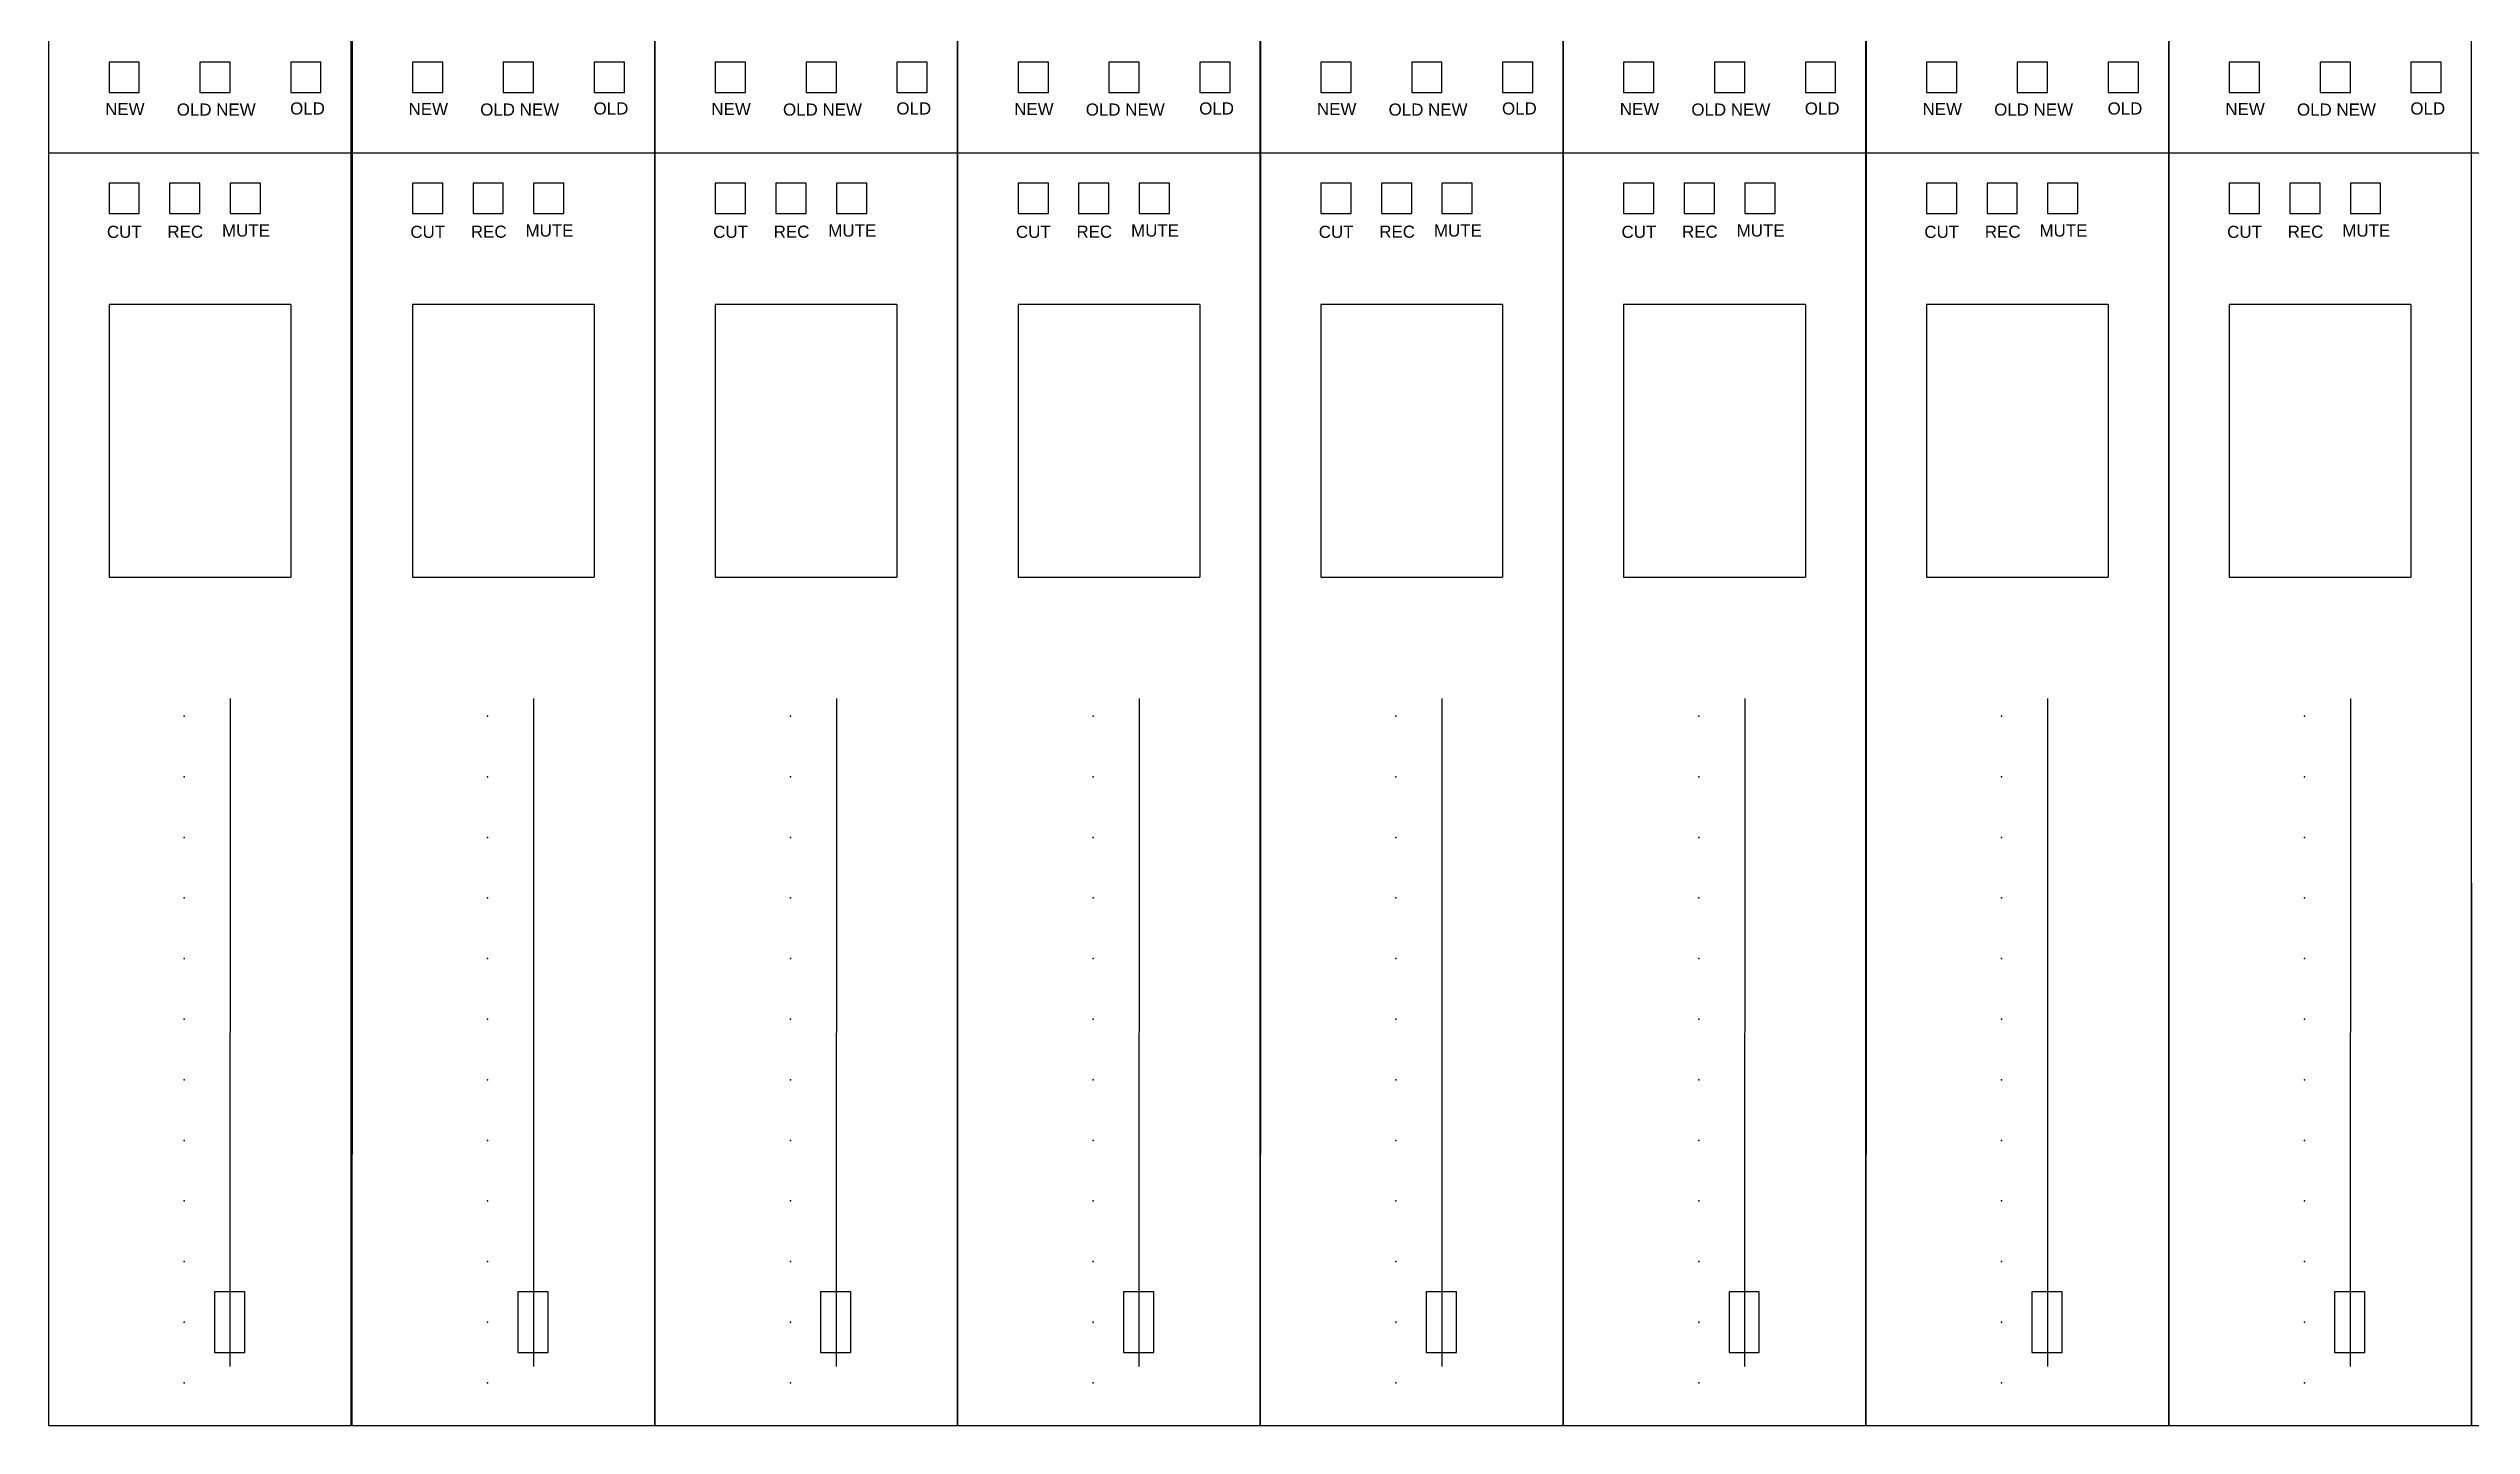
# Model space of a CAD drawing. Header units: inches. Extents: x -1200 to 6105, y -1104 to 2900.
# Drawn here: x -1200 to -400, y -1100 to -646 of the extents above; entities that cross this region are included whole.
import ezdxf

# ---------------------------------------------------------------- set-up
doc = ezdxf.new("R2010")
doc.units = ezdxf.units.IN
doc.header["$MEASUREMENT"] = 0
doc.layers.get('0').update_dxf_attribs({"lineweight": 25, "true_color": 0xffffff})
doc.styles.add('textstyle523', font='')
doc.styles.add('textstyle524', font='')
doc.styles.add('textstyle525', font='')
doc.styles.add('textstyle526', font='')
doc.styles.add('textstyle527', font='')
doc.styles.add('textstyle528', font='')
doc.styles.add('textstyle529', font='')
doc.styles.add('textstyle530', font='')
doc.styles.add('textstyle539', font='')
doc.styles.add('textstyle540', font='')
doc.styles.add('textstyle541', font='')
doc.styles.add('textstyle542', font='')
doc.styles.add('textstyle543', font='')
doc.styles.add('textstyle544', font='')
doc.styles.add('textstyle545', font='')
doc.styles.add('textstyle546', font='')
doc.styles.add('textstyle559', font='')
doc.styles.add('textstyle560', font='')
doc.styles.add('textstyle561', font='')
doc.styles.add('textstyle562', font='')
doc.styles.add('textstyle563', font='')
doc.styles.add('textstyle564', font='')
doc.styles.add('textstyle565', font='')
doc.styles.add('textstyle566', font='')
doc.styles.add('textstyle587', font='')
doc.styles.add('textstyle588', font='')
doc.styles.add('textstyle589', font='')
doc.styles.add('textstyle590', font='')
doc.styles.add('textstyle599', font='')
doc.styles.add('textstyle600', font='')
doc.styles.add('textstyle601', font='')
doc.styles.add('textstyle602', font='')
doc.styles.add('textstyle603', font='')
doc.styles.add('textstyle604', font='')
doc.styles.add('textstyle605', font='')
doc.styles.add('textstyle606', font='')
doc.styles.add('textstyle615', font='')
doc.styles.add('textstyle616', font='')
doc.styles.add('textstyle617', font='')
doc.styles.add('textstyle618', font='')
doc.styles.add('textstyle619', font='')
doc.styles.add('textstyle620', font='')
doc.styles.add('textstyle621', font='')
doc.styles.add('textstyle622', font='')
doc.styles.add('textstyle631', font='')
doc.styles.add('textstyle632', font='')
doc.styles.add('textstyle633', font='')
doc.styles.add('textstyle634', font='')
doc.styles.get('textstyle523').set_extended_font_data('Liberation Sans')
doc.styles.get('textstyle524').set_extended_font_data('Liberation Sans')
doc.styles.get('textstyle525').set_extended_font_data('Liberation Sans')
doc.styles.get('textstyle526').set_extended_font_data('Liberation Sans')
doc.styles.get('textstyle527').set_extended_font_data('Liberation Sans')
doc.styles.get('textstyle528').set_extended_font_data('Liberation Sans')
doc.styles.get('textstyle529').set_extended_font_data('Liberation Sans')
doc.styles.get('textstyle530').set_extended_font_data('Liberation Sans')
doc.styles.get('textstyle539').set_extended_font_data('Liberation Sans')
doc.styles.get('textstyle540').set_extended_font_data('Liberation Sans')
doc.styles.get('textstyle541').set_extended_font_data('Liberation Sans')
doc.styles.get('textstyle542').set_extended_font_data('Liberation Sans')
doc.styles.get('textstyle543').set_extended_font_data('Liberation Sans')
doc.styles.get('textstyle544').set_extended_font_data('Liberation Sans')
doc.styles.get('textstyle545').set_extended_font_data('Liberation Sans')
doc.styles.get('textstyle546').set_extended_font_data('Liberation Sans')
doc.styles.get('textstyle559').set_extended_font_data('Liberation Sans')
doc.styles.get('textstyle560').set_extended_font_data('Liberation Sans')
doc.styles.get('textstyle561').set_extended_font_data('Liberation Sans')
doc.styles.get('textstyle562').set_extended_font_data('Liberation Sans')
doc.styles.get('textstyle563').set_extended_font_data('Liberation Sans')
doc.styles.get('textstyle564').set_extended_font_data('Liberation Sans')
doc.styles.get('textstyle565').set_extended_font_data('Liberation Sans')
doc.styles.get('textstyle566').set_extended_font_data('Liberation Sans')
doc.styles.get('textstyle587').set_extended_font_data('Liberation Sans')
doc.styles.get('textstyle588').set_extended_font_data('Liberation Sans')
doc.styles.get('textstyle589').set_extended_font_data('Liberation Sans')
doc.styles.get('textstyle590').set_extended_font_data('Liberation Sans')
doc.styles.get('textstyle599').set_extended_font_data('Liberation Sans')
doc.styles.get('textstyle600').set_extended_font_data('Liberation Sans')
doc.styles.get('textstyle601').set_extended_font_data('Liberation Sans')
doc.styles.get('textstyle602').set_extended_font_data('Liberation Sans')
doc.styles.get('textstyle603').set_extended_font_data('Liberation Sans')
doc.styles.get('textstyle604').set_extended_font_data('Liberation Sans')
doc.styles.get('textstyle605').set_extended_font_data('Liberation Sans')
doc.styles.get('textstyle606').set_extended_font_data('Liberation Sans')
doc.styles.get('textstyle615').set_extended_font_data('Liberation Sans')
doc.styles.get('textstyle616').set_extended_font_data('Liberation Sans')
doc.styles.get('textstyle617').set_extended_font_data('Liberation Sans')
doc.styles.get('textstyle618').set_extended_font_data('Liberation Sans')
doc.styles.get('textstyle619').set_extended_font_data('Liberation Sans')
doc.styles.get('textstyle620').set_extended_font_data('Liberation Sans')
doc.styles.get('textstyle621').set_extended_font_data('Liberation Sans')
doc.styles.get('textstyle622').set_extended_font_data('Liberation Sans')
doc.styles.get('textstyle631').set_extended_font_data('Liberation Sans')
doc.styles.get('textstyle632').set_extended_font_data('Liberation Sans')
doc.styles.get('textstyle633').set_extended_font_data('Liberation Sans')
doc.styles.get('textstyle634').set_extended_font_data('Liberation Sans')

# ---------------------------------------------------------------- blocks, each defined once
blk = doc.blocks.new('Channelstripmodel')
for p, q in [((100, -1400), (100, 1200)), ((200.22, -1400), (200.22, 1200)), ((300.22, -1400), (300.22, 1200)), ((400.22, -1400), (400.22, 1200)), ((500.22, -1400), (500.22, 1200)), ((600.22, -1400), (600.22, 1200)), ((700.22, -1400), (700.22, 1200)), ((800.22, -1400), (800.22, 1200)), ((0.04, -941.03), (0.04, -1221.03)), ((100.26, -941.03), (100.26, -1221.03)), ((200.26, -941.03), (200.26, -1221.03)), ((300.26, -941.03), (300.26, -1221.03)), ((400.26, -941.03), (400.26, -1221.03)), ((500.26, -941.03), (500.26, -1221.03)), ((600.26, -941.03), (600.26, -1221.03)), ((700.26, -941.03), (700.26, -1221.03)), ((20, -950), (20, -960)), ((30, -950), (20, -950)), ((30, -960), (30, -950)), ((50, -950), (50, -960)), ((60, -950), (50, -950)), ((60, -960), (60, -950)), ((80, -950), (80, -960)), ((90, -950), (80, -950)), ((90, -960), (90, -950)), ((120.22, -950), (120.22, -960)), ((130.22, -950), (120.22, -950)), ((130.22, -960), (130.22, -950)), ((150.22, -950), (150.22, -960)), ((160.22, -950), (150.22, -950)), ((160.22, -960), (160.22, -950)), ((180.22, -950), (180.22, -960)), ((190.22, -950), (180.22, -950)), ((190.22, -960), (190.22, -950)), ((220.22, -950), (220.22, -960)), ((230.22, -950), (220.22, -950)), ((230.22, -960), (230.22, -950)), ((250.22, -950), (250.22, -960)), ((260.22, -950), (250.22, -950)), ((260.22, -960), (260.22, -950)), ((280.22, -950), (280.22, -960)), ((290.22, -950), (280.22, -950)), ((290.22, -960), (290.22, -950)), ((320.22, -950), (320.22, -960)), ((330.22, -950), (320.22, -950)), ((330.22, -960), (330.22, -950)), ((350.22, -950), (350.22, -960)), ((360.22, -950), (350.22, -950)), ((360.22, -960), (360.22, -950)), ((380.22, -950), (380.22, -960)), ((390.22, -950), (380.22, -950)), ((390.22, -960), (390.22, -950)), ((420.22, -950), (420.22, -960)), ((430.22, -950), (420.22, -950)), ((430.22, -960), (430.22, -950)), ((450.22, -950), (450.22, -960)), ((460.22, -950), (450.22, -950)), ((460.22, -960), (460.22, -950)), ((480.22, -950), (480.22, -960)), ((490.22, -950), (480.22, -950)), ((490.22, -960), (490.22, -950)), ((520.22, -950), (520.22, -960)), ((530.22, -950), (520.22, -950)), ((530.22, -960), (530.22, -950)), ((550.22, -950), (550.22, -960)), ((560.22, -950), (550.22, -950)), ((560.22, -960), (560.22, -950)), ((580.22, -950), (580.22, -960)), ((590.22, -950), (580.22, -950)), ((590.22, -960), (590.22, -950)), ((620.22, -950), (620.22, -960)), ((630.22, -950), (620.22, -950)), ((630.22, -960), (630.22, -950)), ((650.22, -950), (650.22, -960)), ((660.22, -950), (650.22, -950)), ((660.22, -960), (660.22, -950)), ((680.22, -950), (680.22, -960)), ((690.22, -950), (680.22, -950)), ((690.22, -960), (690.22, -950)), ((720.22, -950), (720.22, -960)), ((730.22, -950), (720.22, -950)), ((730.22, -960), (730.22, -950)), ((750.22, -950), (750.22, -960)), ((760.22, -950), (750.22, -950)), ((760.22, -960), (760.22, -950)), ((780.22, -950), (780.22, -960)), ((790.22, -950), (780.22, -950)), ((790.22, -960), (790.22, -950)), ((20, -960), (30, -960)), ((50, -960), (60, -960)), ((80, -960), (90, -960)), ((120.22, -960), (130.22, -960)), ((150.22, -960), (160.22, -960)), ((180.22, -960), (190.22, -960)), ((220.22, -960), (230.22, -960)), ((250.22, -960), (260.22, -960)), ((280.22, -960), (290.22, -960)), ((320.22, -960), (330.22, -960)), ((350.22, -960), (360.22, -960)), ((380.22, -960), (390.22, -960)), ((420.22, -960), (430.22, -960)), ((450.22, -960), (460.22, -960)), ((480.22, -960), (490.22, -960)), ((520.22, -960), (530.22, -960)), ((550.22, -960), (560.22, -960)), ((580.22, -960), (590.22, -960)), ((620.22, -960), (630.22, -960)), ((650.22, -960), (660.22, -960)), ((680.22, -960), (690.22, -960)), ((720.22, -960), (730.22, -960)), ((750.22, -960), (760.22, -960)), ((780.22, -960), (790.22, -960)), ((0, -980), (100, -980)), ((100.22, -980), (200.22, -980)), ((200.22, -980), (300.22, -980)), ((300.22, -980), (400.22, -980)), ((400.22, -980), (500.22, -980)), ((500.22, -980), (600.22, -980)), ((600.22, -980), (700.22, -980)), ((700.22, -980), (800.22, -980)), ((800.22, -980), (900.22, -980)), ((20, -990), (20, -1000)), ((30, -990), (20, -990)), ((30, -1000), (30, -990)), ((40, -990), (40, -1000)), ((50, -990), (40, -990)), ((50, -1000), (50, -990)), ((60, -990), (60, -1000)), ((70, -990), (60, -990)), ((70, -1000), (70, -990)), ((120.22, -990), (120.22, -1000)), ((130.22, -990), (120.22, -990)), ((130.22, -1000), (130.22, -990)), ((140.22, -990), (140.22, -1000)), ((150.22, -990), (140.22, -990)), ((150.22, -1000), (150.22, -990)), ((160.22, -990), (160.22, -1000)), ((170.22, -990), (160.22, -990)), ((170.22, -1000), (170.22, -990)), ((220.22, -990), (220.22, -1000)), ((230.22, -990), (220.22, -990)), ((230.22, -1000), (230.22, -990)), ((240.22, -990), (240.22, -1000)), ((250.22, -990), (240.22, -990)), ((250.22, -1000), (250.22, -990)), ((260.22, -990), (260.22, -1000)), ((270.22, -990), (260.22, -990)), ((270.22, -1000), (270.22, -990)), ((320.22, -990), (320.22, -1000)), ((330.22, -990), (320.22, -990)), ((330.22, -1000), (330.22, -990)), ((340.22, -990), (340.22, -1000)), ((350.22, -990), (340.22, -990)), ((350.22, -1000), (350.22, -990)), ((360.22, -990), (360.22, -1000)), ((370.22, -990), (360.22, -990)), ((370.22, -1000), (370.22, -990)), ((420.22, -990), (420.22, -1000)), ((430.22, -990), (420.22, -990)), ((430.22, -1000), (430.22, -990)), ((440.22, -990), (440.22, -1000)), ((450.22, -990), (440.22, -990)), ((450.22, -1000), (450.22, -990)), ((460.22, -990), (460.22, -1000)), ((470.22, -990), (460.22, -990)), ((470.22, -1000), (470.22, -990)), ((520.22, -990), (520.22, -1000)), ((530.22, -990), (520.22, -990)), ((530.22, -1000), (530.22, -990)), ((540.22, -990), (540.22, -1000)), ((550.22, -990), (540.22, -990)), ((550.22, -1000), (550.22, -990)), ((560.22, -990), (560.22, -1000)), ((570.22, -990), (560.22, -990)), ((570.22, -1000), (570.22, -990)), ((620.22, -990), (620.22, -1000)), ((630.22, -990), (620.22, -990)), ((630.22, -1000), (630.22, -990)), ((640.22, -990), (640.22, -1000)), ((650.22, -990), (640.22, -990)), ((650.22, -1000), (650.22, -990)), ((660.22, -990), (660.22, -1000)), ((670.22, -990), (660.22, -990)), ((670.22, -1000), (670.22, -990)), ((720.22, -990), (720.22, -1000)), ((730.22, -990), (720.22, -990)), ((730.22, -1000), (730.22, -990)), ((740.22, -990), (740.22, -1000)), ((750.22, -990), (740.22, -990)), ((750.22, -1000), (750.22, -990)), ((760.22, -990), (760.22, -1000)), ((770.22, -990), (760.22, -990)), ((770.22, -1000), (770.22, -990)), ((20, -1000), (30, -1000)), ((40, -1000), (50, -1000)), ((60, -1000), (70, -1000)), ((120.22, -1000), (130.22, -1000)), ((140.22, -1000), (150.22, -1000)), ((160.22, -1000), (170.22, -1000)), ((220.22, -1000), (230.22, -1000)), ((240.22, -1000), (250.22, -1000)), ((260.22, -1000), (270.22, -1000)), ((320.22, -1000), (330.22, -1000)), ((340.22, -1000), (350.22, -1000)), ((360.22, -1000), (370.22, -1000)), ((420.22, -1000), (430.22, -1000)), ((440.22, -1000), (450.22, -1000)), ((460.22, -1000), (470.22, -1000)), ((520.22, -1000), (530.22, -1000)), ((540.22, -1000), (550.22, -1000)), ((560.22, -1000), (570.22, -1000)), ((620.22, -1000), (630.22, -1000)), ((640.22, -1000), (650.22, -1000)), ((660.22, -1000), (670.22, -1000)), ((720.22, -1000), (730.22, -1000)), ((740.22, -1000), (750.22, -1000)), ((760.22, -1000), (770.22, -1000)), ((80, -1030), (20, -1030)), ((20, -1030), (20, -1120)), ((80, -1030), (80, -1120)), ((180.22, -1030), (120.22, -1030)), ((120.22, -1030), (120.22, -1120)), ((180.22, -1030), (180.22, -1120)), ((280.22, -1030), (220.22, -1030)), ((220.22, -1030), (220.22, -1120)), ((280.22, -1030), (280.22, -1120)), ((380.22, -1030), (320.22, -1030)), ((320.22, -1030), (320.22, -1120)), ((380.22, -1030), (380.22, -1120)), ((480.22, -1030), (420.22, -1030)), ((420.22, -1030), (420.22, -1120)), ((480.22, -1030), (480.22, -1120)), ((580.22, -1030), (520.22, -1030)), ((520.22, -1030), (520.22, -1120)), ((580.22, -1030), (580.22, -1120)), ((680.22, -1030), (620.22, -1030)), ((620.22, -1030), (620.22, -1120)), ((680.22, -1030), (680.22, -1120)), ((780.22, -1030), (720.22, -1030)), ((720.22, -1030), (720.22, -1120)), ((780.22, -1030), (780.22, -1120)), ((20, -1120), (80, -1120)), ((120.22, -1120), (180.22, -1120)), ((220.22, -1120), (280.22, -1120)), ((320.22, -1120), (380.22, -1120)), ((420.22, -1120), (480.22, -1120)), ((520.22, -1120), (580.22, -1120)), ((620.22, -1120), (680.22, -1120)), ((720.22, -1120), (780.22, -1120)), ((60, -1160), (59.93, -1380.48)), ((160.22, -1160), (160.15, -1380.48)), ((260.22, -1160), (260.15, -1380.48)), ((360.22, -1160), (360.15, -1380.48)), ((460.22, -1160), (460.15, -1380.48)), ((560.22, -1160), (560.15, -1380.48)), ((660.22, -1160), (660.15, -1380.48)), ((760.22, -1160), (760.15, -1380.48)), ((0.04, -1221.03), (0, -1400)), ((100.26, -1221.03), (100.22, -1400)), ((200.26, -1221.03), (200.22, -1400)), ((300.26, -1221.03), (300.22, -1400)), ((400.26, -1221.03), (400.22, -1400)), ((500.26, -1221.03), (500.22, -1400)), ((600.26, -1221.03), (600.22, -1400)), ((700.26, -1221.03), (700.22, -1400)), ((800.26, -1221.03), (800.22, -1400)), ((54.81, -1355.89), (54.81, -1375.89)), ((64.81, -1355.89), (54.81, -1355.89)), ((64.81, -1375.89), (64.81, -1355.89)), ((155.02, -1355.89), (155.02, -1375.89)), ((165.02, -1355.89), (155.02, -1355.89)), ((165.02, -1375.89), (165.02, -1355.89)), ((255.02, -1355.89), (255.02, -1375.89)), ((265.02, -1355.89), (255.02, -1355.89)), ((265.02, -1375.89), (265.02, -1355.89)), ((355.02, -1355.89), (355.02, -1375.89)), ((365.02, -1355.89), (355.02, -1355.89)), ((365.02, -1375.89), (365.02, -1355.89)), ((455.02, -1355.89), (455.02, -1375.89)), ((465.02, -1355.89), (455.02, -1355.89)), ((465.02, -1375.89), (465.02, -1355.89)), ((555.02, -1355.89), (555.02, -1375.89)), ((565.02, -1355.89), (555.02, -1355.89)), ((565.02, -1375.89), (565.02, -1355.89)), ((655.02, -1355.89), (655.02, -1375.89)), ((665.02, -1355.89), (655.02, -1355.89)), ((665.02, -1375.89), (665.02, -1355.89)), ((755.02, -1355.89), (755.02, -1375.89)), ((765.02, -1355.89), (755.02, -1355.89)), ((765.02, -1375.89), (765.02, -1355.89)), ((54.81, -1375.89), (64.81, -1375.89)), ((155.02, -1375.89), (165.02, -1375.89)), ((255.02, -1375.89), (265.02, -1375.89)), ((355.02, -1375.89), (365.02, -1375.89)), ((455.02, -1375.89), (465.02, -1375.89)), ((555.02, -1375.89), (565.02, -1375.89)), ((655.02, -1375.89), (665.02, -1375.89)), ((755.02, -1375.89), (765.02, -1375.89)), ((0, -1400), (100, -1400)), ((100.22, -1400), (200.22, -1400)), ((200.22, -1400), (300.22, -1400)), ((300.22, -1400), (400.22, -1400)), ((400.22, -1400), (500.22, -1400)), ((500.22, -1400), (600.22, -1400)), ((600.22, -1400), (700.22, -1400)), ((700.22, -1400), (800.22, -1400)), ((800.22, -1400), (900.22, -1400))]:
    blk.add_line(p, q)
for p in [(44.81, -1165.89), (145.02, -1165.89), (245.02, -1165.89), (345.02, -1165.89), (445.02, -1165.89), (545.02, -1165.89), (645.02, -1165.89), (745.02, -1165.89), (44.81, -1185.89), (145.02, -1185.89), (245.02, -1185.89), (345.02, -1185.89), (445.02, -1185.89), (545.02, -1185.89), (645.02, -1185.89), (745.02, -1185.89), (44.81, -1205.89), (145.02, -1205.89), (245.02, -1205.89), (345.02, -1205.89), (445.02, -1205.89), (545.02, -1205.89), (645.02, -1205.89), (745.02, -1205.89), (44.81, -1225.89), (145.02, -1225.89), (245.02, -1225.89), (345.02, -1225.89), (445.02, -1225.89), (545.02, -1225.89), (645.02, -1225.89), (745.02, -1225.89), (44.81, -1245.89), (145.02, -1245.89), (245.02, -1245.89), (345.02, -1245.89), (445.02, -1245.89), (545.02, -1245.89), (645.02, -1245.89), (745.02, -1245.89), (44.81, -1265.89), (145.02, -1265.89), (245.02, -1265.89), (345.02, -1265.89), (445.02, -1265.89), (545.02, -1265.89), (645.02, -1265.89), (745.02, -1265.89), (44.81, -1285.89), (145.02, -1285.89), (245.02, -1285.89), (345.02, -1285.89), (445.02, -1285.89), (545.02, -1285.89), (645.02, -1285.89), (745.02, -1285.89), (44.81, -1305.89), (145.02, -1305.89), (245.02, -1305.89), (345.02, -1305.89), (445.02, -1305.89), (545.02, -1305.89), (645.02, -1305.89), (745.02, -1305.89), (44.81, -1325.89), (145.02, -1325.89), (245.02, -1325.89), (345.02, -1325.89), (445.02, -1325.89), (545.02, -1325.89), (645.02, -1325.89), (745.02, -1325.89), (44.81, -1345.89), (145.02, -1345.89), (245.02, -1345.89), (345.02, -1345.89), (445.02, -1345.89), (545.02, -1345.89), (645.02, -1345.89), (745.02, -1345.89), (44.81, -1365.89), (145.02, -1365.89), (245.02, -1365.89), (345.02, -1365.89), (445.02, -1365.89), (545.02, -1365.89), (645.02, -1365.89), (745.02, -1365.89), (44.81, -1385.89), (145.02, -1385.89), (245.02, -1385.89), (345.02, -1385.89), (445.02, -1385.89), (545.02, -1385.89), (645.02, -1385.89), (745.02, -1385.89)]:
    blk.add_point(p)
at = {"char_height": 1, "attachment_point": 1}
for s, insert, style in [('\\C7;\\H4;NEW', (18.71, -963.49), 'textstyle615'), ('\\C7;\\H4;OLD NEW', (42.36, -963.67), 'textstyle631'), ('\\C7;\\H4;OLD', (79.81, -963.31), 'textstyle599'), ('\\C7;\\H4;NEW', (118.93, -963.49), 'textstyle616'), ('\\C7;\\H4;OLD NEW', (142.58, -963.67), 'textstyle632'), ('\\C7;\\H4;OLD', (180.03, -963.31), 'textstyle600'), ('\\C7;\\H4;NEW', (218.93, -963.49), 'textstyle617'), ('\\C7;\\H4;OLD NEW', (242.58, -963.67), 'textstyle633'), ('\\C7;\\H4;OLD', (280.03, -963.31), 'textstyle601'), ('\\C7;\\H4;NEW', (318.93, -963.49), 'textstyle618'), ('\\C7;\\H4;OLD NEW', (342.58, -963.67), 'textstyle634'), ('\\C7;\\H4;OLD', (380.03, -963.31), 'textstyle602'), ('\\C7;\\H4;NEW', (418.93, -963.49), 'textstyle619'), ('\\C7;\\H4;OLD NEW', (442.58, -963.67), 'textstyle587'), ('\\C7;\\H4;OLD', (480.03, -963.31), 'textstyle603'), ('\\C7;\\H4;NEW', (518.93, -963.49), 'textstyle620'), ('\\C7;\\H4;OLD NEW', (542.58, -963.67), 'textstyle588'), ('\\C7;\\H4;OLD', (580.03, -963.31), 'textstyle604'), ('\\C7;\\H4;NEW', (618.93, -963.49), 'textstyle621'), ('\\C7;\\H4;OLD NEW', (642.58, -963.67), 'textstyle589'), ('\\C7;\\H4;OLD', (680.03, -963.31), 'textstyle605'), ('\\C7;\\H4;NEW', (718.93, -963.49), 'textstyle622'), ('\\C7;\\H4;OLD NEW', (742.58, -963.67), 'textstyle590'), ('\\C7;\\H4;OLD', (780.03, -963.31), 'textstyle606'), ('\\C7;\\H4;CUT', (19.31, -1004.03), 'textstyle523'), ('\\C7;\\H4;REC', (39.29, -1003.98), 'textstyle559'), ('\\C7;\\H4;MUTE', (57.33, -1003.6), 'textstyle539'), ('\\C7;\\H4;CUT', (119.52, -1004.03), 'textstyle524'), ('\\C7;\\H4;REC', (139.51, -1003.98), 'textstyle560'), ('\\C7;\\H4;MUTE', (157.55, -1003.6), 'textstyle540'), ('\\C7;\\H4;CUT', (219.52, -1004.03), 'textstyle525'), ('\\C7;\\H4;REC', (239.51, -1003.98), 'textstyle561'), ('\\C7;\\H4;MUTE', (257.55, -1003.6), 'textstyle541'), ('\\C7;\\H4;CUT', (319.52, -1004.03), 'textstyle526'), ('\\C7;\\H4;REC', (339.51, -1003.98), 'textstyle562'), ('\\C7;\\H4;MUTE', (357.55, -1003.6), 'textstyle542'), ('\\C7;\\H4;CUT', (419.52, -1004.03), 'textstyle527'), ('\\C7;\\H4;REC', (439.51, -1003.98), 'textstyle563'), ('\\C7;\\H4;MUTE', (457.55, -1003.6), 'textstyle543'), ('\\C7;\\H4;CUT', (519.52, -1004.03), 'textstyle528'), ('\\C7;\\H4;REC', (539.51, -1003.98), 'textstyle564'), ('\\C7;\\H4;MUTE', (557.55, -1003.6), 'textstyle544'), ('\\C7;\\H4;CUT', (619.52, -1004.03), 'textstyle529'), ('\\C7;\\H4;REC', (639.51, -1003.98), 'textstyle565'), ('\\C7;\\H4;MUTE', (657.55, -1003.6), 'textstyle545'), ('\\C7;\\H4;CUT', (719.52, -1004.03), 'textstyle530'), ('\\C7;\\H4;REC', (739.51, -1003.98), 'textstyle566'), ('\\C7;\\H4;MUTE', (757.55, -1003.6), 'textstyle546')]:
    blk.add_mtext(s, dxfattribs=dict(at, insert=insert, style=style))

msp = doc.modelspace()

# ---------------------------------------------------------------- block references
msp.add_blockref('Channelstripmodel', (-1200, 300))

doc.saveas('drawing.dxf')
